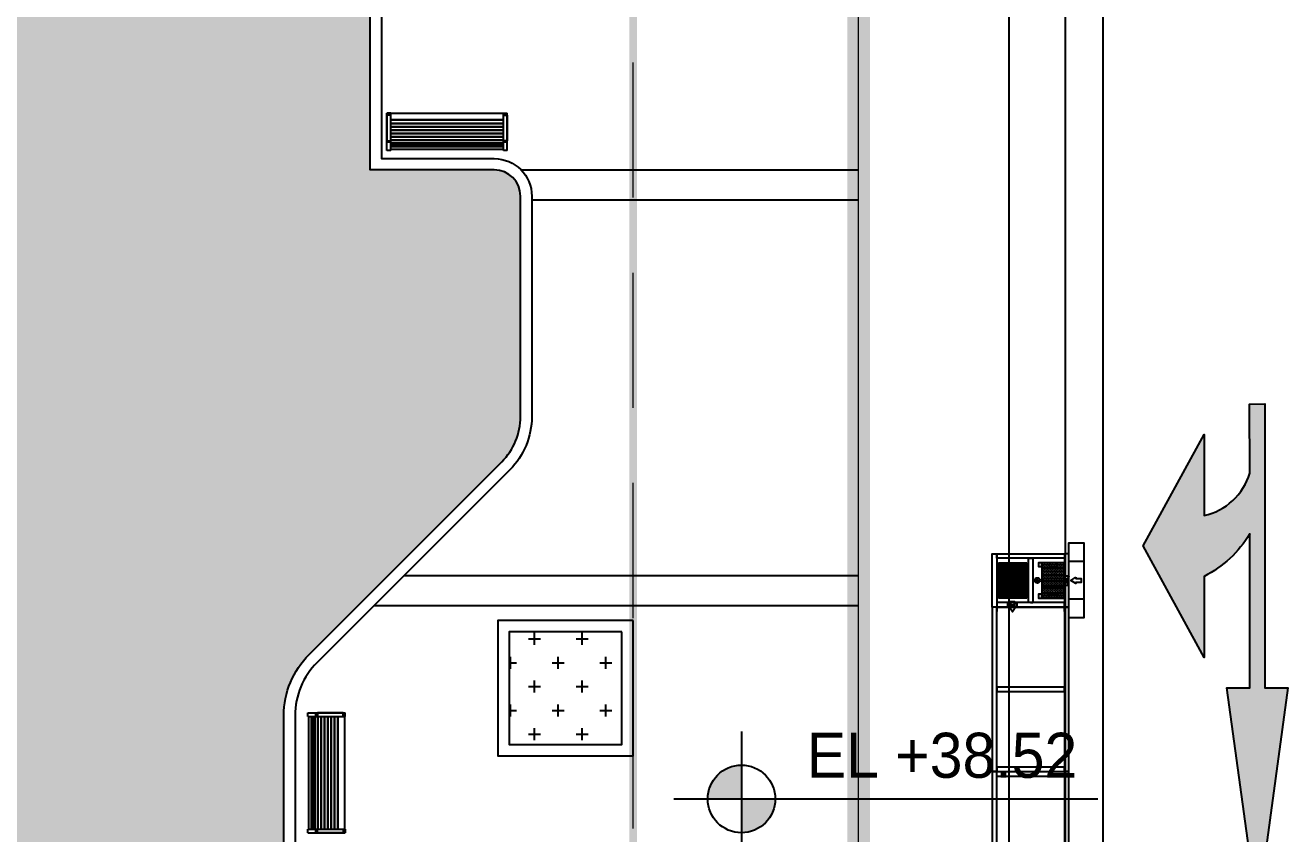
# Model space of a CAD drawing. Header units: millimetres. Extents: x -58335 to 291665, y -66693 to 213307.
# Drawn here: x 193790 to 210595, y -12709 to -1943 of the extents above; entities that cross this region are included whole.
import ezdxf
from ezdxf.xclip import XClip

# ---------------------------------------------------------------- set-up
doc = ezdxf.new("R2010")
doc.units = ezdxf.units.MM
doc.header["$LTSCALE"] = 1000
doc.header["$XCLIPFRAME"] = 0
for name, pattern in [('X-SITE$0$HID', [2.8, 1.8, -1]), ('X-SITE$0$HIDDEN', [0.375, 0.25, -0.125]), ('X-SITE$0$HIDDEN2', [4.75, 3.17, -1.58]), ('X-SITE$0$PHANTOM2', [1.25, 0.625, -0.125, 0.125, -0.125, 0.125, -0.125])]:
    doc.linetypes.add(name, pattern=pattern)
for name, color, linetype in [('X-SITE$0$-MY-계획선', 253, 'Continuous'), ('X-SITE$0$-MY-녹지', 254, 'Continuous'), ('X-SITE$0$-MY-보조선', 253, 'Continuous'), ('X-SITE$0$-MY-시설선', 254, 'Continuous'), ('X-SITE$0$-MY-시설선 wood', 254, 'Continuous'), ('X-SITE$0$-MY-포장선', 254, 'Continuous'), ('X-SITE$0$-보도선', 7, 'Continuous'), ('X-SITE$0$0-노면표시', 7, 'Continuous'), ('X-SITE$0$A-BOUNDARY(PLAN)', 2, 'X-SITE$0$PHANTOM2'), ('X-SITE$0$A-SYM-LEVEL', 7, 'Continuous'), ('X-SITE$0$A-TEXT-NOTE', 7, 'Continuous'), ('X-SITE$0$A-전기충전기', 1, 'Continuous'), ('X-SITE$0$식물재배화분', 253, 'Continuous'), ('X-SITE$0$차선계획', 7, 'Continuous')]:
    doc.layers.add(name, color=color, linetype=linetype)
doc.layers.add('X-SITE$0$-변경 블럭 외곽-', color=252, linetype='Continuous', lineweight=0)
for name, color, linetype, plot in [('X-SITE$0$NOPLOT', 193, 'Continuous', False), ('X-SITE$0$건축한계선(3m)', 193, 'Continuous', False), ('X-SITE$0$차량출입불허구간', 193, 'Continuous', False)]:
    doc.layers.add(name, color=color, linetype=linetype, plot=plot)
doc.styles.add('X-SITE$0$Gtx', font='')
doc.styles.get('X-SITE$0$Gtx').set_extended_font_data('Dotum')
pattern_1 = [(0, (-29382.50283462077, 14650.24201058148), (317.5, 317.5), [158.75, -476.25]), (90, (-29303.12783462077, 14570.86701058148), (-317.5, 317.5), [158.75, -476.25])]

# ---------------------------------------------------------------- blocks, each defined once
blk = doc.blocks.new('X-SITE$0$JMP-001')
at = {"layer": 'X-SITE$0$-MY-시설선'}
for p, q in [((-750, 493.1631827099482), (-800, 493.1631827099482)), ((-800, 493.1631827099482), (-800, -7)), ((-750, 383.2071722051478), (-800, 383.2071722051478)), ((-750, 493.1631827099482), (-750, -7)), ((800, 493.1631827099482), (750, 493.1631827099482)), ((750, 493.1631827099482), (750, -7)), ((800, 383.2071722051478), (750, 383.2071722051478)), ((800, 493.1631827099482), (800, -7)), ((-750, -7), (-800, -7)), ((750, -7), (800, -7))]:
    blk.add_line(p, q, dxfattribs=at)
at = {"layer": 'X-SITE$0$-MY-시설선 wood'}
for p, q in [((750, 480.3676277521881), (-750, 480.3676277521881)), ((750, 443.8898529635044), (-750, 443.8898529635044)), ((750, 428.6192715769284), (-750, 428.6192715769284)), ((750, 427.2607293156907), (-750, 427.2607293156907)), ((750, 417.1665288311779), (-750, 417.1665288311779)), ((750, 415.7432818086236), (-750, 415.7432818086236)), ((750, 405.4787104555289), (-750, 405.4787104555289)), ((750, 404.2258343015565), (-750, 404.2258343015565)), ((750, 393.96126294852), (-750, 393.96126294852)), ((750, 357), (-750, 357)), ((750, 352.7500000000582), (-750, 352.7500000000582)), ((750, 312.7500000000582), (-750, 312.7500000000582)), ((750, 308.2500000000582), (-750, 308.2500000000582)), ((750, 268.2500000000582), (-750, 268.2500000000582)), ((750, 264.0000000000582), (-750, 264.0000000000582)), ((750, 224.0000000000582), (-750, 224.0000000000582)), ((750, 219.5000000000582), (-750, 219.5000000000582)), ((750, 179.25), (-750, 179.25)), ((750, 175.0000000000582), (-750, 175.0000000000582)), ((750, 135.0000000000582), (-750, 135.0000000000582)), ((750, 130.5000000000582), (-750, 130.5000000000582)), ((750, 90.25), (-750, 90.25)), ((750, 86.00000000005821), (-750, 86.00000000005821)), ((750, 0), (-750, 0))]:
    blk.add_line(p, q, dxfattribs=at)
for points in [[(-800, 364), (-750, 364), (-750, 23), (-800, 23)], [(800, 364), (750, 364), (750, 23), (800, 23)]]:
    blk.add_lwpolyline(points, close=True, dxfattribs=at)
blk = doc.blocks.new('X-SITE$0$240910_L-1F')
at = {"layer": 'X-SITE$0$-MY-녹지'}
h = blk.add_hatch(dxfattribs=at)
h.set_pattern_fill('CROSS', color=256, scale=50, style=2)
h.set_pattern_definition(pattern_1)
edge = h.paths.add_edge_path()
edge.add_line((167849.9999901727, -2045.250321202213), (167849.9999901727, 3516.559218450333))
edge.add_arc((168999.9999901745, 3516.559218449518), 1150.000000001863, 135.0000000659795, 179.9999999999623, ccw=False)
edge.add_line((168186.8271908723, 4329.73201587901), (170751.0407647714, 6893.945595690631))
edge.add_arc((170150.0000000652, 7494.986359004164), 850.0000000018465, 315.0000000663803, 359.9999999998901)
edge.add_line((171000.0000000671, 7494.986359002534), (171000.0000000671, 10430.77279686398))
edge.add_arc((170650.0000000671, 10430.77279686392), 350, 0, 90)
edge.add_line((170650.0000000671, 10780.77279686392), (169000.0000000689, 10780.77279686212))
edge.add_line((169000.0000000689, 10780.77279686218), (169000.0000000671, 15580.77279686212))
edge.add_line((169000.0000000671, 15580.77279686206), (171150.0000000671, 15580.77279686218))
edge.add_arc((171150.0000000671, 15930.77279686229), 350.0000000000582, 270, 360.0000000000381)
edge.add_line((171500.0000000671, 15930.77279686253), (171500.0000000652, 18665.51355378662))
edge.add_line((171500.0000000652, 18665.51355378662), (172500.0000000689, 19665.51355379022))
edge.add_line((172500.0000000689, 19665.51355379022), (172500.0000000671, 33574.84095541324))
edge.add_arc((171500.0000000689, 32018.40271379118), 1849.999999994554, 57.27955663358441, 90.00000000005771)
edge.add_line((171500.0000000671, 33868.40271378588), (163650.0000000652, 33868.40271378588))
edge.add_line((163650.0000000652, 33868.40271378588), (163650.0000000633, -2251.597272845742))
edge.add_line((163650.0000000633, -2251.597272845684), (118350.0000001322, -2251.597290234524))
edge.add_line((118350.0000001322, -2251.59729023464), (118350.0000001322, 24610.80932819628))
edge.add_arc((118000.000000136, 24610.80932819465), 349.9999999962747, 2.763329881870508e-10, 134.565623902485)
edge.add_line((117754.3959953226, 24860.16584569082), (112674.6008184161, 19856.81541557255))
edge.add_arc((113271.0676872544, 19251.23530164233), 850.0000000055875, 134.5656239022481, 179.9999999998156)
edge.add_line((112421.0676872488, 19251.23530164507), (112421.0676872488, -3601.591300041124))
edge.add_arc((113271.0676872414, -3601.591300041066), 849.9999999925494, 180.0000000000039, 270.0000000005022)
edge.add_line((113271.0676872488, -4451.591300033731), (115271.080086479, -4451.591300047643))
edge.add_line((115271.080086479, -4451.591300047585), (117627.5251160022, -6101.591873097292))
edge.add_line((117627.5251160022, -6101.591873097233), (164145.7328050565, -6101.597916355706))
edge.add_line((164145.7328050565, -6101.597916355822), (167601.0406569857, -2646.291182405141))
edge.add_arc((166999.9999901876, -2045.250321207102), 849.9999999851059, 314.9999907341662, 360.0000000003335)
h = blk.add_hatch(dxfattribs=at)
h.set_pattern_fill('CROSS', color=256, scale=50, style=2)
h.set_pattern_definition(pattern_1)
edge = h.paths.add_edge_path()
edge.add_line((167849.9999901727, -2045.250321202213), (167849.9999901727, 3516.559218450333))
edge.add_arc((168999.9999901745, 3516.559218449518), 1150.000000001863, 135.0000000659795, 179.9999999999623, ccw=False)
edge.add_line((168186.8271908723, 4329.73201587901), (170751.0407647714, 6893.945595690631))
edge.add_arc((170150.0000000652, 7494.986359004164), 850.0000000018465, 315.0000000663803, 359.9999999998901)
edge.add_line((171000.0000000671, 7494.986359002534), (171000.0000000671, 10430.77279686398))
edge.add_arc((170650.0000000671, 10430.77279686392), 350, 0, 90)
edge.add_line((170650.0000000671, 10780.77279686392), (169000.0000000689, 10780.77279686212))
edge.add_line((169000.0000000689, 10780.77279686218), (169000.0000000671, 15580.77279686212))
edge.add_line((169000.0000000671, 15580.77279686206), (171150.0000000671, 15580.77279686218))
edge.add_arc((171150.0000000671, 15930.77279686229), 350.0000000000582, 270, 360.0000000000381)
edge.add_line((171500.0000000671, 15930.77279686253), (171500.0000000652, 18665.51355378662))
edge.add_line((171500.0000000652, 18665.51355378662), (172500.0000000689, 19665.51355379022))
edge.add_line((172500.0000000689, 19665.51355379022), (172500.0000000671, 33574.84095541324))
edge.add_arc((171500.0000000689, 32018.40271379118), 1849.999999994554, 57.27955663358441, 90.00000000005771)
edge.add_line((171500.0000000671, 33868.40271378588), (163650.0000000652, 33868.40271378588))
edge.add_line((163650.0000000652, 33868.40271378588), (163650.0000000633, -2251.597272845742))
edge.add_line((163650.0000000633, -2251.597272845684), (118350.0000001322, -2251.597290234524))
edge.add_line((118350.0000001322, -2251.59729023464), (118350.0000001322, 24610.80932819628))
edge.add_arc((118000.000000136, 24610.80932819465), 349.9999999962747, 2.763329881870508e-10, 134.565623902485)
edge.add_line((117754.3959953226, 24860.16584569082), (112674.6008184161, 19856.81541557255))
edge.add_arc((113271.0676872544, 19251.23530164233), 850.0000000055875, 134.5656239022481, 179.9999999998156)
edge.add_line((112421.0676872488, 19251.23530164507), (112421.0676872488, -3601.591300041124))
edge.add_arc((113271.0676872414, -3601.591300041066), 849.9999999925494, 180.0000000000039, 270.0000000005022)
edge.add_line((113271.0676872488, -4451.591300033731), (115271.080086479, -4451.591300047643))
edge.add_line((115271.080086479, -4451.591300047585), (117627.5251160022, -6101.591873097292))
edge.add_line((117627.5251160022, -6101.591873097233), (164145.7328050565, -6101.597916355706))
edge.add_line((164145.7328050565, -6101.597916355822), (167601.0406569857, -2646.291182405141))
edge.add_arc((166999.9999901876, -2045.250321207102), 849.9999999851059, 314.9999907341662, 360.0000000003335)
h = blk.add_hatch(dxfattribs=at)
h.set_pattern_fill('CROSS', color=256, scale=50, style=2)
h.set_pattern_definition(pattern_1)
h.paths.add_polyline_path([(172350.0000000671, 4630.77279686206), (170850.0000000671, 4630.77279686206), (170850.0000000671, 3130.77279686206), (172350.0000000671, 3130.77279686206)])
h = blk.add_hatch(dxfattribs=at)
h.set_pattern_fill('CROSS', color=256, scale=50, style=2)
h.set_pattern_definition(pattern_1)
h.paths.add_polyline_path([(172350.0000000671, 4630.77279686206), (170850.0000000671, 4630.77279686206), (170850.0000000671, 3130.77279686206), (172350.0000000671, 3130.77279686206)])
h = blk.add_hatch(dxfattribs=at)
h.set_pattern_fill('CROSS', color=256, scale=50, style=2)
h.set_pattern_definition(pattern_1)
h.paths.add_polyline_path([(172350.0000000671, 4630.77279686206), (170850.0000000671, 4630.77279686206), (170850.0000000671, 3130.77279686206), (172350.0000000671, 3130.77279686206)])
h = blk.add_hatch(dxfattribs=at)
h.set_pattern_fill('CROSS', color=256, scale=50, style=2)
h.set_pattern_definition(pattern_1)
h.paths.add_polyline_path([(172350.0000000671, 4630.77279686206), (170850.0000000671, 4630.77279686206), (170850.0000000671, 3130.77279686206), (172350.0000000671, 3130.77279686206)])
at = {"layer": 'X-SITE$0$-MY-계획선'}
for points in [[(173500.0000000671, 20453.38151943067), (171650.0000000671, 18603.38151943067), (171650.0000000671, 15930.77279686206, -0.414213562373095), (171150.0000000671, 15430.77279686206), (169150.0000000671, 15430.77279686206), (169150.0000000671, 10930.77279686206), (170650.0000000671, 10930.77279686206, -0.4142135623730951), (171150.0000000671, 10430.77279686206), (171150.0000000671, 7494.986357813817)], [(173500.0000000671, 20453.38151943067), (171650.0000000671, 18603.38151943067), (171650.0000000671, 15930.77279686206, -0.414213562373095), (171150.0000000671, 15430.77279686206), (169150.0000000671, 15430.77279686206), (169150.0000000671, 10930.77279686206), (170650.0000000671, 10930.77279686206, -0.4142135623730951), (171150.0000000671, 10430.77279686206), (171150.0000000671, 7494.986357813817)], [(171150.0000000671, 7494.986357812886, -0.1989123670911974), (170857.1067820378, 6787.879577411455), (168292.893208202, 4223.665997883305, 0.1989123670912199), (167999.9999901727, 3516.559217481874), (167999.9999901727, -2045.250313707395, -0.1989124081351475), (167707.1066604722, -2752.357205780339), (163357.8733891975, -7101.589112932794), (157649.8294676188, -7101.589112932794), (156435.9101410843, -6251.593649713439)], [(171150.0000000671, 7494.986357812886, -0.1989123670911974), (170857.1067820378, 6787.879577411455), (168292.893208202, 4223.665997883305, 0.1989123670912199), (167999.9999901727, 3516.559217481874), (167999.9999901727, -2045.250313707395, -0.1989124081351475), (167707.1066604722, -2752.357205780339), (163357.8733891975, -7101.589112932794), (157649.8294676188, -7101.589112932794), (156435.9101410843, -6251.593649713439)]]:
    blk.add_lwpolyline(points, format="xyb", dxfattribs=at)
blk.add_lwpolyline([(172500.0000000671, 4780.77279686206), (170700.0000000671, 4780.77279686206), (170700.0000000671, 2980.77279686206), (172500.0000000671, 2980.77279686206)], close=True, dxfattribs=at)
blk.add_lwpolyline([(172500.0000000671, 4780.77279686206), (170700.0000000671, 4780.77279686206), (170700.0000000671, 2980.77279686206), (172500.0000000671, 2980.77279686206)], close=True, dxfattribs=at)
at = {"layer": 'X-SITE$0$-MY-보조선'}
for points in [[(171000.0000000671, 7494.986359003), (171000.0000000671, 10430.77279686206, 0.4142135623730951), (170650.0000000671, 10780.77279686206), (169000.0000000671, 10780.77279686206), (169000.0000000671, 15580.77279686206), (171150.0000000671, 15580.77279686206, 0.414213562373095), (171500.0000000671, 15930.77279686206), (171500.0000000671, 18665.51355378749), (173350.0000000671, 20515.51355378749)], [(171000.0000000671, 7494.986359003), (171000.0000000671, 10430.77279686206, 0.4142135623730951), (170650.0000000671, 10780.77279686206), (169000.0000000671, 10780.77279686206), (169000.0000000671, 15580.77279686206), (171150.0000000671, 15580.77279686206, 0.414213562373095), (171500.0000000671, 15930.77279686206), (171500.0000000671, 18665.51355378749), (173350.0000000671, 20515.51355378749)], [(156521.9466065373, -6128.720843070187), (157697.1242859513, -6951.589112932794), (163295.7413686197, -6951.589112932794), (167601.0406599287, -2646.291171549121, 0.1989124081349296), (167849.9999901727, -2045.250313287252), (167849.9999901727, 3516.559218451148, -0.1989123670801135), (168186.8271908704, 4329.732015878661), (170751.0407647677, 6893.945595686557, 0.1989123670801311), (171000.0000000671, 7494.986359002069)], [(156521.9466065373, -6128.720843070187), (157697.1242859513, -6951.589112932794), (163295.7413686197, -6951.589112932794), (167601.0406599287, -2646.291171549121, 0.1989124081349296), (167849.9999901727, -2045.250313287252), (167849.9999901727, 3516.559218451148, -0.1989123670801135), (168186.8271908704, 4329.732015878661), (170751.0407647677, 6893.945595686557, 0.1989123670801311), (171000.0000000671, 7494.986359002069)]]:
    blk.add_lwpolyline(points, format="xyb", dxfattribs=at)
blk.add_lwpolyline([(172350.0000000671, 4630.77279686206), (170850.0000000671, 4630.77279686206), (170850.0000000671, 3130.77279686206), (172350.0000000671, 3130.77279686206)], close=True, dxfattribs=at)
blk.add_lwpolyline([(172350.0000000671, 4630.77279686206), (170850.0000000671, 4630.77279686206), (170850.0000000671, 3130.77279686206), (172350.0000000671, 3130.77279686206)], close=True, dxfattribs=at)
blk.add_lwpolyline([(172350.0000000671, 4630.77279686206), (170850.0000000671, 4630.77279686206), (170850.0000000671, 3130.77279686206), (172350.0000000671, 3130.77279686206)], close=True, dxfattribs=at)
blk.add_lwpolyline([(172350.0000000671, 4630.77279686206), (170850.0000000671, 4630.77279686206), (170850.0000000671, 3130.77279686206), (172350.0000000671, 3130.77279686206)], close=True, dxfattribs=at)
at = {"layer": 'X-SITE$0$-MY-포장선'}
for points in [[(171007.0714214947, 10780.77279686206), (175500.0000000671, 10780.77279686206)], [(171007.0714214947, 10780.77279686206), (175500.0000000671, 10780.77279686206)], [(171150.0000000671, 10380.77279686206), (175500.0000000671, 10380.77279686206)], [(171150.0000000671, 10380.77279686206), (175500.0000000671, 10380.77279686206)], [(169450.0000046119, 5380.77279686206), (175500.0000000671, 5380.77279686206)], [(169450.0000046119, 5380.77279686206), (175500.0000000671, 5380.77279686206)], [(169050.0000055004, 4980.77279686206), (175500.0000000671, 4980.77279686206)], [(169050.0000055004, 4980.77279686206), (175500.0000000671, 4980.77279686206)]]:
    blk.add_lwpolyline(points, dxfattribs=at)
at = {"layer": 'X-SITE$0$-MY-시설선'}
for p, xscale, rotation in [((170022.793379223, 11531.62042028632), -1, 180), ((170022.793379223, 11531.62042028632), -1, 180), ((168660.7904894967, 2751.560011503636), -1.00000000000003, 90), ((168660.7904894967, 2751.560011503636), -1.00000000000003, 90)]:
    blk.add_blockref('X-SITE$0$JMP-001', p, dxfattribs=dict(at, xscale=xscale, rotation=rotation))
blk = doc.blocks.new('X-SITE$0$A$C58c92af8')
at = {"layer": 'X-SITE$0$0-노면표시'}
h = blk.add_hatch(color=252, dxfattribs=at)
edge = h.paths.add_edge_path()
edge.add_line((500191.166367121, 298693.2963653838), (500190.9808641151, 299614.1738278007))
edge.add_line((500190.9808641151, 299614.1738278007), (500393.4808622077, 299614.21461964))
edge.add_line((500393.4808622077, 299614.21461964), (500394.2423082069, 295834.2146963214))
edge.add_line((500394.2423082069, 295834.2146963214), (500697.9923005775, 295834.2758839761))
edge.add_line((500697.9923005775, 295834.2758839761), (500293.5905881599, 292864.1943606173))
edge.add_line((500293.5905881599, 292864.1943606173), (499887.9923177436, 295834.1127171253))
edge.add_line((499887.9923177436, 295834.1127171253), (500191.7423101142, 295834.1739045118))
edge.add_line((500191.7423101142, 295834.1739045118), (500191.3295331672, 297883.2963816856))
edge.add_arc((498917.1059817581, 298645.9098706839), 1484.999997497539, 296.682660900913, 329.0997872706767, ccw=False)
edge.add_line((499583.9431844428, 297319.0514993106), (499584.1607404426, 296239.0515211856))
edge.add_line((499584.1607404426, 296239.0515211856), (498773.8616166785, 297723.8883238172))
edge.add_line((498773.8616166785, 297723.8883238172), (499583.5624604896, 299209.0514609253))
edge.add_line((499583.5624604896, 299209.0514609253), (499583.7800164893, 298129.0514825319))
edge.add_arc((499413.8373463963, 298921.0233819046), 810.0000003174323, 282.1109698514376, 343.6714781890075)
at = {"layer": 'X-SITE$0$-보도선'}
blk.add_line((497735.8791022711, 454905.5989125546), (497735.8791022711, 292098.7584458466), dxfattribs=at)
at = {"layer": 'X-SITE$0$-보도선', "color": 252}
blk.add_lwpolyline([(385956.9467893485, 466905.6118857125), (485735.8806710914, 466905.598922435, -0.4142135243203967), (497735.8791127875, 454905.598922435), (497735.8791127875, 292098.7584557568, -0.414213600425583), (485735.8775525764, 280098.7584557568), (431756.9467893708, 280098.7654686588)], format="xyb", dxfattribs=at)
at = {"layer": 'X-SITE$0$0-노면표시', "color": 252}
blk.add_lwpolyline([(500191.166367121, 298693.2963653838), (500190.9808641151, 299614.1738278007), (500393.4808622077, 299614.21461964), (500394.2423082069, 295834.2146963214), (500697.9923005775, 295834.2758839761), (500293.5905881599, 292864.1943606173), (499887.9923177436, 295834.1127171253), (500191.7423101142, 295834.1739045118), (500191.3295331672, 297883.2963816856, -0.1423973180341528), (499583.9431844428, 297319.0514993106), (499584.1607404426, 296239.0515211856), (498773.8616166785, 297723.8883238172), (499583.5624604896, 299209.0514609253), (499583.7800164893, 298129.0514825319, 0.2752605111601941)], format="xyb", close=True, dxfattribs=at)
at = {"layer": 'X-SITE$0$NOPLOT', "color": 251, "lineweight": 0}
blk.add_lwpolyline([(487914.811434336, 282848.7581726347), (494985.8791127875, 289919.8236322437), (494985.8791127875, 457084.5287441348), (487914.811434336, 464155.5986393427), (324556.9467893317, 464155.6198627686), (317485.8791127875, 457084.5531041061), (317485.8791127875, 289919.8479907249), (324556.9467893317, 282848.7793947791)], close=True, dxfattribs=at)
at = {"layer": 'X-SITE$0$차선계획', "color": 252}
blk.add_lwpolyline([(385949.1497845547, 467405.6118867834), (485985.8807054237, 467405.59889001, -0.4142135243205553), (498235.8791127875, 455155.5988901292), (498235.8791127875, 291848.7584233319, -0.4142136004256356), (485985.8775220588, 279598.7584233319), (431756.9467720101, 279598.7654687152)], format="xyb", dxfattribs=at)
blk = doc.blocks.new('X-SITE$0$A$Cae67b6b8')
blk.add_lwpolyline([(172428.9323234558, -142306.9077450037), (172428.9323234558, -175064.2645401955), (164186.2921123505, -183306.9073352814), (131428.9330043793, -183306.913628459)])
blk = doc.blocks.new('X-SITE$0$s2')
at = {"layer": 'X-SITE$0$식물재배화분'}
h = blk.add_hatch(dxfattribs=at)
h.set_pattern_fill('HEX', color=8, scale=0.05, style=0)
h.set_pattern_definition([(180, (0.9305398834403604, -0.2600000469537918), (0, -0.01082531755), [0.00625, -0.0125]), (299.9999999999999, (0.9305398834403604, -0.2600000469537918), (0.00937500000233352, 0.005412658774999998), [0.006249999999999994, -0.01249999999999999]), (240, (0.9242898834636435, -0.2600000469537918), (0.00937500000233352, -0.005412658775000002), [0.00625, -0.0125])])
h.paths.add_polyline_path([(-0.2339599999831989, -0.2610000000277068), (-0.2339599999831989, -0.5590000000083819), (0.2340400000102818, -0.5590000000083819), (0.2340400000102818, -0.2610000000277068)])
h = blk.add_hatch(dxfattribs=at)
h.set_pattern_fill('HONEY', color=8, scale=0.1, style=0)
h.set_pattern_definition([(180, (256.3492690573912, -34.99378920378513), (-0.01875, -0.0108253175), [0.0125, -0.025]), (299.9999999999999, (256.3492690573912, -34.99378920378513), (0.01874999995903225, -0.01082531757095823), [0.01249999999999999, -0.02499999999999997]), (240, (256.3492690573912, -34.99378920378513), (-4.096775330677789e-11, -0.02165063507095822), [-0.025, 0.0125])])
h.paths.add_polyline_path([(0.2350399999413639, -0.9394711538625415), (0.2350399999413639, -0.7619711538718548), (-0.2349600000306964, -0.7619711538718548), (-0.2349600000306964, -0.9394711538625415)])
h = blk.add_hatch(dxfattribs=at)
h.set_pattern_fill('HONEY', color=8, scale=0.1, style=0)
h.set_pattern_definition([(180, (256.3492690573912, -35.19128920379444), (-0.01875, -0.0108253175), [0.0125, -0.025]), (299.9999999999999, (256.3492690573912, -35.19128920379444), (0.01874999995903225, -0.01082531757095823), [0.01249999999999999, -0.02499999999999998]), (240, (256.3492690573912, -35.19128920379444), (-4.096775330677789e-11, -0.02165063507095822), [-0.025, 0.0125])])
h.paths.add_polyline_path([(0.2350399999413639, -1.136971153871855), (0.2350399999413639, -0.959471153881168), (-0.2349600000306964, -0.959471153881168), (-0.2349600000306964, -1.136971153871855)])
at = {"layer": 'X-SITE$0$식물재배화분', "color": 8}
for p, q in [((0.2350399999413639, -0.2600000000093132), (-0.2349600000306964, -0.2600000000093132)), ((-0.2349600000306964, -0.2600000000093132), (-0.2349600000306964, -0.5600000000267755)), ((0.2340400000102818, -0.2610000000277068), (-0.2339599999831989, -0.2610000000277068)), ((-0.2339599999831989, -0.2610000000277068), (-0.2339599999831989, -0.5590000000083819)), ((0.2340400000102818, -0.5590000000083819), (0.2340400000102818, -0.2610000000277068)), ((0.2350399999413639, -0.5600000000267755), (0.2350399999413639, -0.2600000000093132)), ((-0.2349600000306964, -0.5600000000267755), (0.2350399999413639, -0.5600000000267755)), ((-0.2339599999831989, -0.5590000000083819), (0.2340400000102818, -0.5590000000083819)), ((-0.2349600000306964, -1.136971153871855), (-0.2349600000306964, -0.7619711538718548)), ((-0.2349600000306964, -0.7619711538718548), (0.2350399999413639, -0.7619711538718548)), ((0.2350399999413639, -0.7619711538718548), (0.2350399999413639, -1.136971153871855)), ((0.2350399999413639, -1.136971153871855), (-0.2349600000306964, -1.136971153871855))]:
    blk.add_line(p, q, dxfattribs=at)
at = {"layer": 'X-SITE$0$식물재배화분'}
for p, q in [((0.4150399999925867, -0.2600000000093132), (0.3550399999367073, -0.2600000000093132)), ((0.3550399999367073, -0.2600000000093132), (0.3550399999367073, -1.160000000003492)), ((0.2950399999972433, -0.7100000000209548), (0.2950399999972433, -0.6800000000221189)), ((0.2950399999972433, -0.7100000000209548), (0.2950399999972433, -0.7400000000197906)), ((0.3550399999367073, -1.160000000003492), (0.4150399999925867, -1.160000000003492))]:
    blk.add_line(p, q, dxfattribs=at)
at = {"layer": 'X-SITE$0$식물재배화분', "linetype": 'X-SITE$0$HIDDEN', "ltscale": 3}
for p, q in [((2.605039999936707, -1.160000000003492), (2.605039999936707, -0.2600000000093132)), ((0.3557318758685142, -0.8875000000116415), (0.2950399999972433, -0.8875000000116415)), ((0.3550399999367073, -1.012500000011642), (0.2950399999972433, -1.012500000011642))]:
    blk.add_line(p, q, dxfattribs=at)
at = {"layer": 'X-SITE$0$식물재배화분', "color": 8}
for points in [[(0.5, -0.2000000000116415), (-0.5, -0.2000000000116415), (-0.5, 0), (0.5, 0)], [(-0.2349600000306964, -0.5600000000267755), (-0.2349600000306964, -0.6059999999997672), (-0.1849599999841303, -0.6059999999997672), (-0.1849599999841303, -0.5600000000267755)], [(0.1850400000112131, -0.5600000000267755), (0.1850400000112131, -0.6059999999997672), (0.2350399999413639, -0.6059999999997672), (0.2350399999413639, -0.5600000000267755)]]:
    blk.add_lwpolyline(points, close=True, dxfattribs=at)
at = {"layer": 'X-SITE$0$식물재배화분', "color": 8, "linetype": 'X-SITE$0$HIDDEN2', "ltscale": 0.2}
for points in [[(-0.25, 0), (-0.25, 0), (-0.25, -0.2000000000116415)], [(0.25, 0), (0.25, 0), (0.25, -0.2000000000116415)]]:
    blk.add_lwpolyline(points, dxfattribs=at)
at = {"layer": 'X-SITE$0$식물재배화분', "color": 7}
for points in [[(-0.04263614560477436, -0.1073743585438933), (-0.02612512046471238, -0.1073743585438933), (-0.02612512046471238, -0.0365330730273854), (0.02612512034829706, -0.0365330730273854), (0.02612512034829706, -0.1073743585438933), (0.04263614548835903, -0.1073743585438933), (0, -0.1745302951603662)], [(0.3504289387492463, -0.9937903715763241), (0.3504289387492463, -0.9772793464071583), (0.2795876532327384, -0.9772793464071583), (0.2795876532327384, -0.9250291056232527), (0.3504289387492463, -0.9250291056232527), (0.3504289387492463, -0.9085180804540869), (0.4175848753657192, -0.9511542260297574)]]:
    blk.add_lwpolyline(points, close=True, dxfattribs=at)
at = {"layer": 'X-SITE$0$식물재배화분'}
for points in [[(-0.3549600000260398, -0.2600000000093132), (0.3550399999367073, -0.2600000000093132), (0.3550399999367073, -0.2000000000116415), (-0.3549600000260398, -0.2000000000116415)], [(-0.2949599999701604, -1.160000000003492), (-0.3549600000260398, -1.160000000003492), (-0.3549600000260398, -0.2600000000093132), (-0.2949599999701604, -0.2600000000093132)], [(0.3550399999367073, -1.160000000003492), (0.3550399999367073, -0.2600000000093132), (0.2950399999972433, -0.2600000000093132), (0.2950399999972433, -1.160000000003492)], [(2.545039999997243, -0.2000000000116415), (0.3550399999367073, -0.2000000000116415), (0.3550399999367073, -0.2600000000093132), (2.545039999997243, -0.2600000000093132)], [(4.735039999941364, -0.2000000000116415), (2.545039999997243, -0.2000000000116415), (2.545039999997243, -0.2600000000093132), (4.735039999941364, -0.2600000000093132)], [(4.735039999941364, -1.160000000003492), (4.735039999941364, -0.2600000000093132), (4.6750400000019, -0.2600000000093132), (4.6750400000019, -1.160000000003492)], [(0.2950399999972433, -0.7400000000197906), (-0.2949599999701604, -0.7400000000197906), (-0.2949599999701604, -0.6800000000221189), (0.2950399999972433, -0.6800000000221189)], [(0.3550399999367073, -1.220000000001164), (-0.3549600000260398, -1.220000000001164), (-0.3549600000260398, -1.160000000003492), (0.3550399999367073, -1.160000000003492)], [(2.545039999997243, -1.160000000003492), (0.3550399999367073, -1.160000000003492), (0.3550399999367073, -1.220000000001164), (2.545039999997243, -1.220000000001164)], [(4.735039999941364, -1.160000000003492), (2.545039999997243, -1.160000000003492), (2.545039999997243, -1.220000000001164), (4.735039999941364, -1.220000000001164)]]:
    blk.add_lwpolyline(points, close=True, dxfattribs=at)
at = {"layer": 'X-SITE$0$식물재배화분', "linetype": 'X-SITE$0$HIDDEN', "ltscale": 3}
for points in [[(-0.0625, -0.2600000000093132), (-0.0625, -0.2000000000116415)], [(0.06258000002708286, -0.2000000000116415), (-0.0625, -0.2600000000093132)], [(-0.0625, -0.2000000000116415), (0.06258000002708286, -0.2600000000093132)], [(0.06258000002708286, -0.2600000000093132), (0.06258000002708286, -0.2000000000116415)], [(0.2950399999972433, -1.012500000011642), (0.3557318758685142, -0.8875000000116415)], [(0.3550399999367073, -1.012500000011642), (0.2950399999972433, -0.8875000000116415)]]:
    blk.add_lwpolyline(points, dxfattribs=at)
for points in [[(1.480039999936707, -0.2600000000093132), (1.420039999997243, -0.2600000000093132), (1.420039999997243, -1.160000000003492), (1.480039999936707, -1.160000000003492)], [(2.545039999997243, -1.160000000003492), (2.545039999997243, -0.2600000000093132), (2.485039999941364, -0.2600000000093132), (2.485039999941364, -1.160000000003492)], [(3.670039999997243, -0.2600000000093132), (3.610039999941364, -0.2600000000093132), (3.610039999941364, -1.160000000003492), (3.670039999997243, -1.160000000003492)]]:
    blk.add_lwpolyline(points, close=True, dxfattribs=at)
at = {"layer": 'X-SITE$0$식물재배화분', "color": 8}
for points in [[(-0.2339599999831989, -0.4625000000232831), (-0.1939600000623614, -0.4625000000232831, 0.414213562373095), (-0.1814599999925122, -0.4500000000116415), (-0.1814599999925122, -0.3700000000244472, 0.414213562373095), (-0.1939600000623614, -0.3575000000128057), (-0.2339599999831989, -0.3575000000128057)], [(-0.2339599999831989, -0.3625000000174623), (-0.1939600000623614, -0.3625000000174623, -0.414213562373095), (-0.1864599999971688, -0.3700000000244472), (-0.1864599999971688, -0.4500000000116415, -0.414213562373095), (-0.1939600000623614, -0.4575000000186265), (-0.2339599999831989, -0.4575000000186265)], [(0.2340400000102818, -0.4625000000232831), (0.1940399999730289, -0.4625000000232831, -0.414213562373095), (0.181540000019595, -0.4500000000116415), (0.181540000019595, -0.3700000000244472, -0.414213562373095), (0.1940399999730289, -0.3575000000128057), (0.2340400000102818, -0.3575000000128057)], [(0.2340400000102818, -0.3625000000174623), (0.1940399999730289, -0.3625000000174623, 0.414213562373095), (0.1865400000242516, -0.3700000000244472), (0.1865400000242516, -0.4500000000116415, 0.414213562373095), (0.1940399999730289, -0.4575000000186265), (0.2340400000102818, -0.4575000000186265)]]:
    blk.add_lwpolyline(points, format="xyb", dxfattribs=at)
for points in [[(0.03503999998793006, -0.6200000000244472), (-0.03496000007726252, -0.6200000000244472)], [(3.999995533376932e-05, -0.6549999999988358), (3.999995533376932e-05, -0.5850000000209548)], [(0.2350399999413639, -0.9394711538625415), (-0.2349600000306964, -0.9394711538625415)], [(0.2350399999413639, -0.959471153881168), (-0.2349600000306964, -0.959471153881168)]]:
    blk.add_lwpolyline(points, dxfattribs=at)
for centre, radius in [((-0.2314600000390783, -0.360000000015134), 0.0025), ((-0.2314600000390783, -0.4600000000209548), 0.0025), ((0.2315399999497458, -0.360000000015134), 0.0025), ((0.2315399999497458, -0.4600000000209548), 0.0025), ((3.999995533376932e-05, -0.6200000000244472), 0.035), ((3.999995533376932e-05, -0.6200000000244472), 0.03)]:
    blk.add_circle(centre, radius, dxfattribs=at)
at = {"layer": 'X-SITE$0$식물재배화분'}
for p in [(2.190039999957662, -0.2000000000116415), (4.3750400000019, -0.7100000000064028), (2.190039999957662, -1.220000000001164)]:
    blk.add_point(p, dxfattribs=at)
blk = doc.blocks.new('X-SITE$0$A$C2afb0e87')
at = {"layer": 'X-SITE$0$식물재배화분', "lineweight": 0, "xscale": 1000, "yscale": 1000, "zscale": 1000, "rotation": 270}
blk.add_blockref('X-SITE$0$s2', (173428.932329176, -166890.2304813291), dxfattribs=at)
blk = doc.blocks.new('X-SITE$0$sym_level')
at = {"layer": 'X-SITE$0$A-SYM-LEVEL'}
h = blk.add_hatch(color=256, dxfattribs=at)
h.paths.add_polyline_path([(0, 450, 0.4142135623730915), (-450, 0), (0, 0)])
h.paths.add_polyline_path([(450, 0), (0, 0), (0, -450, 0.4142135623730951)])
blk.add_line((0, 900), (0, -900), dxfattribs=at)
blk.add_circle((0, 0), 450, dxfattribs=at)

msp = doc.modelspace()

# ---------------------------------------------------------------- linework, layer by layer
at = {"layer": 'X-SITE$0$-변경 블럭 외곽-', "color": 8, "lineweight": 0, "elevation": 2.866404379089567e-10}
msp.add_lwpolyline([(204882.5028346878, 150483.9300880898), (197811.4351573427, 157554.9999833331), (34453.57051193982, 157555.021206731), (27382.50283462077, 150483.9544480425), (27382.50283462077, -16680.75066532567), (34453.57051193982, -23751.81926128082), (197811.4351574135, -23751.84048337489), (204882.5028346878, -16680.77502383478), (204882.5028346878, 150483.9300880898)], dxfattribs=at)
at = {"layer": 'X-SITE$0$A-BOUNDARY(PLAN)', "color": 2, "ltscale": 5, "const_width": 300, "elevation": 2.866404379089567e-10}
msp.add_lwpolyline([(204882.5027146497, 150483.9300979618), (197811.4350373045, 157554.9999932051), (34453.57039190165, 157555.021216603), (27382.5027145826, 150483.9544579145), (27382.5027145826, -16680.75065545365), (34453.57039190165, -23751.8192514088), (197811.4350373753, -23751.84047350287), (204882.5027146497, -16680.77501396276), (204882.5027146497, 150483.9300979618)], dxfattribs=at)
at = {"layer": 'X-SITE$0$A-BOUNDARY(PLAN)', "color": 2, "ltscale": 5, "const_width": 100, "elevation": 2.866404379089567e-10}
msp.add_lwpolyline([(196568.7940372386, 154555.0001447769), (35696.21092346206, 154555.0210452875), (30382.50283462077, 149241.3136467706), (30382.50283462077, -15438.11009236053), (35696.21147464484, -20751.81942271395), (196568.7949073137, -20751.8403219413), (201882.5028346878, -15438.13406113163), (201882.5028346878, 149241.289676575)], close=True, dxfattribs=at)
at = {"layer": 'X-SITE$0$A-SYM-LEVEL'}
msp.add_line((202423.7248748437, -12245.33693558571), (208066.2197073258, -12245.33693558571), dxfattribs=at)
at = {"layer": 'X-SITE$0$건축한계선(3m)', "linetype": 'X-SITE$0$HID', "lineweight": 0, "elevation": 2.866404379089567e-10}
for points in [[(35696.21147464484, -20751.81942271395), (196568.7949073137, -20751.8403219413), (201882.5028346878, -15438.13406113163), (201882.5028346878, 149241.289676575), (196568.7940331743, 154555.0001447767)], [(196568.7949113779, -20751.84032194118), (201882.5028387521, -15438.13406113139), (201882.5028387521, 149241.2896765752), (196568.7940372386, 154555.0001447769)]]:
    msp.add_lwpolyline(points, dxfattribs=at)

# ---------------------------------------------------------------- block references
msp.add_blockref('X-SITE$0$240910_L-1F', (29382.50283462077, -14650.24201058148))
at = {"layer": 'X-SITE$0$A-SYM-LEVEL'}
msp.add_blockref('X-SITE$0$sym_level', (203323.7248748437, -12245.33693558571), dxfattribs=at)
at = {"layer": 'X-SITE$0$A-전기충전기'}
ref = msp.add_blockref('X-SITE$0$A$C58c92af8', (-290103.3762674975, -306600.5986461655), dxfattribs=at)
XClip(ref).set_block_clipping_path([(231768.32528206886, 239907.43377653998), (581768.3252820689, 519907.4337765401)])
at = {"layer": 'X-SITE$0$식물재배화분'}
msp.add_blockref('X-SITE$0$A$C2afb0e87', (34453.57039190165, 157555.0210866706), dxfattribs=at)
at = {"layer": 'X-SITE$0$차량출입불허구간', "linetype": 'X-SITE$0$HID'}
msp.add_blockref('X-SITE$0$A$Cae67b6b8', (34453.57051193982, 157555.021206731), dxfattribs=at)

# ---------------------------------------------------------------- texts
at = {"layer": 'X-SITE$0$A-TEXT-NOTE', "color": 1, "style": 'X-SITE$0$Gtx'}
msp.add_text('EL +38.52', height=600, dxfattribs=at).set_placement((204192.606772825, -11963.98435696738))

doc.saveas('drawing.dxf')
